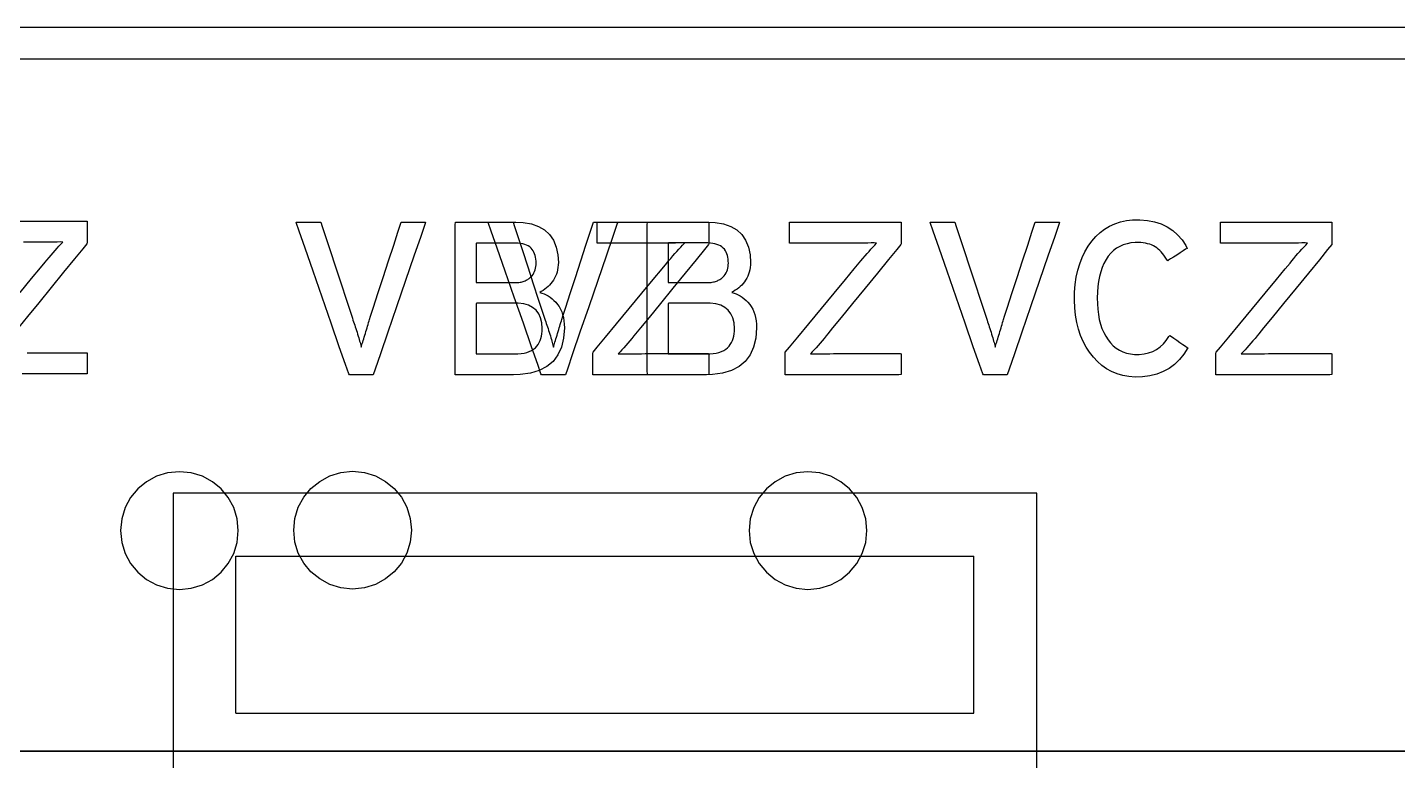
# Model space of a CAD drawing. Extents: x 1 to 47.7, y 0.2 to 33.4.
# Drawn here: x 36.81 to 37.682, y 11.644 to 12.112 of the extents above; entities that cross this region are included whole.
import ezdxf

# ---------------------------------------------------------------- set-up
doc = ezdxf.new("R2010")
doc.units = 0
doc.header["$MEASUREMENT"] = 0
for name, color, linetype in [('1_1__SCREW_TERMINAL_BLOCK_', 7, 'CONTINUOUS'), ('1_2__SCREW_TERMINAL_BLOCK_', 7, 'CONTINUOUS'), ('1_3__CONNECTORIZED_RELAY__', 7, 'CONTINUOUS'), ('1_4__CONNECTORIZED_RELAY__', 7, 'CONTINUOUS')]:
    doc.layers.add(name, color=color, linetype=linetype)

msp = doc.modelspace()

# ---------------------------------------------------------------- linework, layer by layer
at = {"layer": '1_1__SCREW_TERMINAL_BLOCK_'}
for points in [[(37.7326, 12.11152), (37.68074, 12.11152), (37.62799, 12.11152), (37.57437, 12.11152), (37.51988, 12.11152), (37.46453, 12.11152), (37.40835, 12.11152), (37.35134, 12.11152), (37.29351, 12.11152), (37.23488, 12.11152), (37.17547, 12.11152), (37.11528, 12.11152), (37.05433, 12.11152), (36.99262, 12.11152), (36.86702, 12.11152), (36.73857, 12.11152), (36.60738, 12.11152), (36.47355, 12.11152), (36.33718, 12.11151), (36.19838, 12.11151), (36.05725, 12.11151), (35.91389, 12.11151), (35.7684, 12.11151), (35.6209, 12.11151)], [(36.29569, 12.09152), (36.41995, 12.09152), (36.5417, 12.09152), (36.66083, 12.09153), (36.77726, 12.09153), (36.89089, 12.09153), (36.94662, 12.09153), (37.00161, 12.09153), (37.05585, 12.09153), (37.10934, 12.09153), (37.16205, 12.09153), (37.21397, 12.09153), (37.2651, 12.09153), (37.31542, 12.09153), (37.36491, 12.09153), (37.41358, 12.09153), (37.46139, 12.09153), (37.50835, 12.09153), (37.55445, 12.09153), (37.59965, 12.09153), (37.64397, 12.09153), (37.68738, 12.09153)]]:
    msp.add_lwpolyline(points, dxfattribs=at)
for points in [[(37.15234, 11.8903), (37.15177, 11.8903), (37.15025, 11.8903), (37.14806, 11.8903), (37.1455, 11.8903), (37.14284, 11.8903), (37.14038, 11.8903), (37.1384, 11.8903), (37.13719, 11.8903), (37.13677, 11.8908), (37.13469, 11.8968), (37.13074, 11.90815), (37.12557, 11.92304), (37.1198, 11.93966), (37.11405, 11.95619), (37.10896, 11.97083), (37.10516, 11.98177), (37.10328, 11.9872), (37.1035, 11.98748), (37.10483, 11.98748), (37.10692, 11.98748), (37.10949, 11.98748), (37.11224, 11.98748), (37.11486, 11.98748), (37.11706, 11.98748), (37.11856, 11.98748), (37.11905, 11.98746), (37.11993, 11.98476), (37.12204, 11.97834), (37.12498, 11.96935), (37.12838, 11.95894), (37.13188, 11.94827), (37.13508, 11.93849), (37.13761, 11.93076), (37.13909, 11.92623), (37.13948, 11.92505), (37.13983, 11.92401), (37.14019, 11.92295), (37.14055, 11.92187), (37.14092, 11.92077), (37.14129, 11.91965), (37.14167, 11.91851), (37.14205, 11.91735), (37.14244, 11.91616), (37.14279, 11.91497), (37.1431, 11.91382), (37.1434, 11.91274), (37.14368, 11.91173), (37.14394, 11.91078), (37.14418, 11.90989), (37.1444, 11.90907), (37.1446, 11.90831), (37.14478, 11.90786), (37.14495, 11.90858), (37.14516, 11.90936), (37.14539, 11.91021), (37.14566, 11.91112), (37.14595, 11.91209), (37.14627, 11.91313), (37.14662, 11.91423), (37.14701, 11.9154), (37.14739, 11.91661), (37.14774, 11.91781), (37.14809, 11.91899), (37.14844, 11.92014), (37.14878, 11.92127), (37.14911, 11.92238), (37.14944, 11.92346), (37.14976, 11.92452), (37.15008, 11.92556), (37.15072, 11.92756), (37.15261, 11.93338), (37.15539, 11.94197), (37.15869, 11.95219), (37.16215, 11.96287), (37.16539, 11.97288), (37.16803, 11.98105), (37.16971, 11.98624), (37.17016, 11.98748), (37.17103, 11.98748), (37.17278, 11.98748), (37.17513, 11.98748), (37.17779, 11.98748), (37.18045, 11.98748), (37.18284, 11.98748), (37.18467, 11.98748), (37.18563, 11.98748), (37.18519, 11.98598), (37.18257, 11.97834), (37.17828, 11.96584), (37.17295, 11.9503), (37.16719, 11.93353), (37.16162, 11.91733), (37.15688, 11.90352), (37.15358, 11.89391)], [(37.27409, 11.9201), (37.27357, 11.91354), (37.27219, 11.9078), (37.26995, 11.90287), (37.26685, 11.89875), (37.2629, 11.89545), (37.25809, 11.89296), (37.25242, 11.89128), (37.24589, 11.89043), (37.2416, 11.8903), (37.23905, 11.8903), (37.23448, 11.8903), (37.22859, 11.8903), (37.2221, 11.8903), (37.21573, 11.8903), (37.2102, 11.8903), (37.20622, 11.8903), (37.20451, 11.8903), (37.20449, 11.89323), (37.20449, 11.90242), (37.20449, 11.91606), (37.20449, 11.93228), (37.20449, 11.94923), (37.20449, 11.96504), (37.20449, 11.97785), (37.20449, 11.9858), (37.20467, 11.98748), (37.20702, 11.98748), (37.21156, 11.98748), (37.21754, 11.98748), (37.22422, 11.98748), (37.23086, 11.98748), (37.23672, 11.98748), (37.24105, 11.98748), (37.24311, 11.98748), (37.24777, 11.98725), (37.25303, 11.98635), (37.25759, 11.98476), (37.26145, 11.98249), (37.26461, 11.97954), (37.26707, 11.97591), (37.26882, 11.9716), (37.26988, 11.9666), (37.27021, 11.96186), (37.27014, 11.96021), (37.26998, 11.95863), (37.26973, 11.95712), (37.26939, 11.95567), (37.26896, 11.95429), (37.26843, 11.95297), (37.26782, 11.95172), (37.26711, 11.95054), (37.26634, 11.94943), (37.2655, 11.94839), (37.26461, 11.94741), (37.26366, 11.94648), (37.26266, 11.94561), (37.2616, 11.94479), (37.26048, 11.94404), (37.2593, 11.94334), (37.25836, 11.94273), (37.25974, 11.94234), (37.26109, 11.94184), (37.26241, 11.94122), (37.2637, 11.94049), (37.26497, 11.93964), (37.2662, 11.93868), (37.26741, 11.9376), (37.26858, 11.93641), (37.26971, 11.9351), (37.27071, 11.93367), (37.27158, 11.93211), (37.27232, 11.93043), (37.27294, 11.92861), (37.27342, 11.92668), (37.27377, 11.92461), (37.27399, 11.92242)], [(37.29218, 11.8903), (37.29218, 11.89082), (37.29218, 11.8922), (37.29218, 11.89418), (37.29218, 11.89652), (37.29218, 11.89894), (37.29218, 11.9012), (37.29218, 11.90304), (37.29218, 11.9042), (37.29233, 11.90465), (37.29498, 11.90785), (37.30027, 11.91425), (37.30734, 11.92279), (37.31533, 11.93246), (37.32339, 11.9422), (37.33065, 11.95097), (37.33624, 11.95773), (37.33932, 11.96145), (37.34043, 11.96279), (37.34177, 11.96438), (37.34309, 11.96593), (37.34438, 11.96743), (37.34565, 11.96887), (37.34689, 11.97027), (37.34811, 11.97162), (37.34931, 11.97291), (37.35048, 11.97416), (37.34895, 11.97428), (37.34691, 11.97423), (37.3448, 11.97418), (37.34262, 11.97414), (37.34037, 11.97411), (37.33805, 11.97409), (37.33566, 11.97407), (37.3332, 11.97406), (37.33101, 11.97406), (37.32934, 11.97406), (37.32557, 11.97406), (37.32035, 11.97406), (37.31433, 11.97406), (37.30818, 11.97406), (37.30253, 11.97406), (37.29806, 11.97406), (37.29541, 11.97406), (37.29496, 11.97415), (37.29496, 11.97502), (37.29496, 11.97661), (37.29496, 11.97866), (37.29496, 11.98094), (37.29496, 11.9832), (37.29496, 11.9852), (37.29496, 11.98669), (37.29496, 11.98744), (37.29632, 11.98748), (37.30213, 11.98748), (37.31135, 11.98748), (37.32269, 11.98748), (37.33486, 11.98748), (37.34656, 11.98748), (37.35652, 11.98748), (37.36344, 11.98748), (37.36603, 11.98748), (37.36603, 11.98697), (37.36603, 11.98559), (37.36603, 11.98361), (37.36603, 11.98129), (37.36603, 11.97887), (37.36603, 11.97662), (37.36603, 11.97479), (37.36603, 11.97363), (37.36589, 11.97318), (37.36327, 11.96998), (37.35804, 11.96358), (37.35105, 11.95503), (37.34315, 11.94536), (37.33518, 11.93561), (37.32801, 11.92683), (37.32248, 11.92006), (37.31943, 11.91634), (37.31834, 11.915), (37.31702, 11.91339), (37.31572, 11.91183), (37.31444, 11.91033), (37.31317, 11.90888), (37.31192, 11.90749), (37.31069, 11.90614), (37.30948, 11.90486), (37.30829, 11.90362), (37.30981, 11.9035), (37.31185, 11.90355), (37.31396, 11.9036), (37.31614, 11.90364), (37.31839, 11.90367), (37.32071, 11.90369), (37.3231, 11.90371), (37.32555, 11.90372), (37.32775, 11.90372), (37.32952, 11.90372), (37.33353, 11.90372), (37.33907, 11.90372), (37.34546, 11.90372), (37.352, 11.90372), (37.35799, 11.90372), (37.36275, 11.90372), (37.36556, 11.90372), (37.36603, 11.90363), (37.36603, 11.90276), (37.36603, 11.90117), (37.36603, 11.89912), (37.36603, 11.89684), (37.36603, 11.89458), (37.36603, 11.89259), (37.36603, 11.89109), (37.36603, 11.89034), (37.36463, 11.8903), (37.35858, 11.8903), (37.349, 11.8903), (37.33722, 11.8903), (37.32458, 11.8903), (37.31241, 11.8903), (37.30207, 11.8903), (37.29488, 11.8903)], [(37.2561, 11.96144), (37.25606, 11.96271), (37.25595, 11.96392), (37.25575, 11.96509), (37.25548, 11.9662), (37.25513, 11.96727), (37.2547, 11.96828), (37.25419, 11.96925), (37.25361, 11.97016), (37.25289, 11.971), (37.25203, 11.97172), (37.25106, 11.97235), (37.24999, 11.97289), (37.24882, 11.97333), (37.24753, 11.97369), (37.24615, 11.97395), (37.24465, 11.97412), (37.24306, 11.9742), (37.24209, 11.9742), (37.23952, 11.9742), (37.23583, 11.9742), (37.23153, 11.9742), (37.22711, 11.9742), (37.22306, 11.9742), (37.21987, 11.9742), (37.21804, 11.9742), (37.21779, 11.97394), (37.21779, 11.97212), (37.21779, 11.96894), (37.21779, 11.96491), (37.21779, 11.9605), (37.21779, 11.95622), (37.21779, 11.95255), (37.21779, 11.94999), (37.21779, 11.94902), (37.21875, 11.94902), (37.22133, 11.94902), (37.22501, 11.94902), (37.22931, 11.94902), (37.23373, 11.94902), (37.23778, 11.94902), (37.24097, 11.94902), (37.2428, 11.94902), (37.24348, 11.94903), (37.24429, 11.94906), (37.24507, 11.94912), (37.24582, 11.94922), (37.24654, 11.94935), (37.24723, 11.94951), (37.24788, 11.9497), (37.2485, 11.94992), (37.24909, 11.95017), (37.24965, 11.95044), (37.25019, 11.95072), (37.2507, 11.95102), (37.2512, 11.95133), (37.25167, 11.95166), (37.25212, 11.95201), (37.25255, 11.95238), (37.25296, 11.95276), (37.2535, 11.95337), (37.25411, 11.95423), (37.25464, 11.95513), (37.25509, 11.95607), (37.25545, 11.95706), (37.25574, 11.95809), (37.25594, 11.95916), (37.25606, 11.96028)], [(37.25998, 11.9197), (37.25969, 11.92329), (37.25893, 11.92643), (37.2577, 11.92913), (37.25601, 11.93137), (37.25385, 11.93316), (37.25123, 11.9345), (37.24815, 11.93539), (37.2446, 11.93583), (37.24285, 11.93588), (37.24066, 11.93588), (37.23714, 11.93588), (37.23284, 11.93588), (37.22826, 11.93588), (37.22396, 11.93588), (37.22044, 11.93588), (37.21825, 11.93588), (37.21779, 11.93573), (37.21779, 11.93366), (37.21779, 11.9297), (37.21779, 11.92451), (37.21779, 11.91876), (37.21779, 11.91313), (37.21779, 11.90827), (37.21779, 11.90487), (37.21779, 11.90358), (37.21879, 11.90358), (37.22144, 11.90358), (37.22521, 11.90358), (37.2296, 11.90358), (37.23407, 11.90358), (37.23811, 11.90358), (37.2412, 11.90358), (37.2428, 11.90358), (37.24439, 11.90361), (37.24645, 11.90377), (37.24836, 11.90405), (37.25012, 11.90447), (37.25172, 11.90501), (37.25316, 11.90569), (37.25444, 11.9065), (37.25557, 11.90744), (37.25653, 11.90849), (37.25734, 11.90961), (37.25804, 11.9108), (37.25863, 11.91208), (37.25912, 11.91344), (37.2595, 11.91488), (37.25977, 11.9164), (37.25993, 11.91801)], [(37.05438, 11.79126), (37.05361, 11.78371), (37.05143, 11.77667), (37.04797, 11.7703), (37.04339, 11.76475), (37.03784, 11.76017), (37.03148, 11.75672), (37.02444, 11.75453), (37.01689, 11.75377), (37.00932, 11.75453), (37.00228, 11.75672), (36.99591, 11.76017), (36.99036, 11.76475), (36.98578, 11.7703), (36.98232, 11.77667), (36.98013, 11.78371), (36.97937, 11.79126), (36.98013, 11.79881), (36.98232, 11.80585), (36.98578, 11.81222), (36.99036, 11.81777), (36.99591, 11.82234), (37.00228, 11.8258), (37.00932, 11.82799), (37.01689, 11.82875), (37.02444, 11.82799), (37.03148, 11.8258), (37.03784, 11.82234), (37.04339, 11.81777), (37.04797, 11.81222), (37.05143, 11.80585), (37.05361, 11.79881)]]:
    msp.add_lwpolyline(points, close=True, dxfattribs=at)
at = {"layer": '1_2__SCREW_TERMINAL_BLOCK_'}
for points in [[(37.7326, 12.11152), (37.68074, 12.11152), (37.62799, 12.11152), (37.57437, 12.11152), (37.51988, 12.11152), (37.46453, 12.11152), (37.40835, 12.11152), (37.35134, 12.11152), (37.29351, 12.11152), (37.23488, 12.11152), (37.17547, 12.11152), (37.11528, 12.11152), (37.05433, 12.11152), (36.99262, 12.11152), (36.86702, 12.11152), (36.73857, 12.11152), (36.60738, 12.11152), (36.47355, 12.11152), (36.33718, 12.11151), (36.19838, 12.11151), (36.05725, 12.11151), (35.91389, 12.11151), (35.7684, 12.11151), (35.6209, 12.11151)], [(36.29569, 12.09152), (36.41995, 12.09152), (36.5417, 12.09152), (36.66083, 12.09153), (36.77726, 12.09153), (36.89089, 12.09153), (36.94662, 12.09153), (37.00161, 12.09153), (37.05585, 12.09153), (37.10934, 12.09153), (37.16205, 12.09153), (37.21397, 12.09153), (37.2651, 12.09153), (37.31542, 12.09153), (37.36491, 12.09153), (37.41358, 12.09153), (37.46139, 12.09153), (37.50835, 12.09153), (37.55445, 12.09153), (37.59965, 12.09153), (37.64397, 12.09153), (37.68738, 12.09153)], [(36.80453, 11.98804), (36.8167, 11.98804), (36.8284, 11.98804), (36.83836, 11.98804), (36.84528, 11.98804), (36.84787, 11.98804), (36.84787, 11.98752), (36.84787, 11.98615), (36.84787, 11.98417), (36.84787, 11.98184), (36.84787, 11.97943), (36.84787, 11.97717), (36.84787, 11.97534), (36.84787, 11.97419), (36.84773, 11.97374), (36.84511, 11.97054), (36.83988, 11.96414), (36.83289, 11.95558), (36.82499, 11.94591), (36.81702, 11.93617), (36.80985, 11.92739), (36.80431, 11.92062)], [(36.80523, 11.94275), (36.81249, 11.95152), (36.81808, 11.95829), (36.82116, 11.96201), (36.82227, 11.96334), (36.82361, 11.96494), (36.82493, 11.96649), (36.82622, 11.96798), (36.82749, 11.96943), (36.82873, 11.97083), (36.82995, 11.97217), (36.83114, 11.97347), (36.83231, 11.97471), (36.83078, 11.97484), (36.82874, 11.97478), (36.82663, 11.97474), (36.82446, 11.9747), (36.82221, 11.97467), (36.81989, 11.97464), (36.8175, 11.97463), (36.81504, 11.97462), (36.81285, 11.97462), (36.81118, 11.97462), (36.80741, 11.97462)], [(36.80959, 11.90428), (36.81136, 11.90428), (36.81537, 11.90428), (36.82091, 11.90428), (36.8273, 11.90428), (36.83384, 11.90428), (36.83983, 11.90428), (36.84458, 11.90428), (36.8474, 11.90428), (36.84787, 11.90418), (36.84787, 11.90331), (36.84787, 11.90173), (36.84787, 11.89968), (36.84787, 11.8974), (36.84787, 11.89514), (36.84787, 11.89314), (36.84787, 11.89165), (36.84787, 11.8909), (36.84647, 11.89086), (36.84042, 11.89086), (36.83084, 11.89086), (36.81906, 11.89086), (36.80642, 11.89086)], [(38.49931, 11.6504), (35.86571, 11.6504)]]:
    msp.add_lwpolyline(points, dxfattribs=at)
for points in [[(37.02999, 11.89029), (37.02942, 11.89029), (37.02789, 11.89029), (37.02571, 11.89029), (37.02314, 11.89029), (37.02048, 11.89029), (37.01802, 11.89029), (37.01604, 11.89029), (37.01483, 11.89029), (37.01442, 11.89079), (37.01233, 11.89679), (37.00839, 11.90814), (37.00322, 11.92303), (36.99744, 11.93964), (36.9917, 11.95618), (36.98661, 11.97082), (36.98281, 11.98176), (36.98092, 11.98718), (36.98114, 11.98747), (36.98247, 11.98747), (36.98457, 11.98747), (36.98714, 11.98747), (36.98988, 11.98747), (36.9925, 11.98747), (36.99471, 11.98747), (36.9962, 11.98747), (36.9967, 11.98745), (36.99758, 11.98475), (36.99968, 11.97833), (37.00262, 11.96934), (37.00603, 11.95893), (37.00952, 11.94826), (37.01272, 11.93848), (37.01525, 11.93075), (37.01674, 11.92621), (37.01712, 11.92504), (37.01747, 11.924), (37.01783, 11.92293), (37.01819, 11.92185), (37.01856, 11.92075), (37.01893, 11.91963), (37.01931, 11.91849), (37.0197, 11.91733), (37.02008, 11.91615), (37.02043, 11.91495), (37.02075, 11.91381), (37.02105, 11.91273), (37.02133, 11.91172), (37.02158, 11.91077), (37.02182, 11.90988), (37.02204, 11.90906), (37.02224, 11.9083), (37.02242, 11.90785), (37.0226, 11.90856), (37.0228, 11.90935), (37.02304, 11.91019), (37.0233, 11.9111), (37.02359, 11.91208), (37.02392, 11.91312), (37.02427, 11.91422), (37.02465, 11.91538), (37.02503, 11.9166), (37.02539, 11.9178), (37.02574, 11.91898), (37.02608, 11.92013), (37.02642, 11.92126), (37.02675, 11.92237), (37.02708, 11.92345), (37.0274, 11.92451), (37.02772, 11.92555), (37.02837, 11.92755), (37.03025, 11.93337), (37.03303, 11.94196), (37.03634, 11.95217), (37.03979, 11.96286), (37.04303, 11.97286), (37.04568, 11.98104), (37.04735, 11.98623), (37.0478, 11.98747), (37.04867, 11.98747), (37.05043, 11.98747), (37.05278, 11.98747), (37.05543, 11.98747), (37.0581, 11.98747), (37.06049, 11.98747), (37.06231, 11.98747), (37.06327, 11.98747), (37.06284, 11.98596), (37.06021, 11.97832), (37.05593, 11.96583), (37.05059, 11.95029), (37.04483, 11.93352), (37.03927, 11.91732), (37.03453, 11.90351), (37.03123, 11.89389)], [(37.15173, 11.92009), (37.15121, 11.91353), (37.14983, 11.90779), (37.1476, 11.90285), (37.1445, 11.89874), (37.14054, 11.89543), (37.13573, 11.89295), (37.13006, 11.89127), (37.12353, 11.89041), (37.11924, 11.89029), (37.1167, 11.89029), (37.11212, 11.89029), (37.10623, 11.89029), (37.09974, 11.89029), (37.09338, 11.89029), (37.08785, 11.89029), (37.08387, 11.89029), (37.08216, 11.89029), (37.08214, 11.89321), (37.08214, 11.90241), (37.08214, 11.91604), (37.08214, 11.93227), (37.08214, 11.94922), (37.08214, 11.96503), (37.08214, 11.97784), (37.08214, 11.98579), (37.08231, 11.98747), (37.08467, 11.98747), (37.0892, 11.98747), (37.09518, 11.98747), (37.10186, 11.98747), (37.1085, 11.98747), (37.11436, 11.98747), (37.11869, 11.98747), (37.12076, 11.98747), (37.12541, 11.98724), (37.13068, 11.98633), (37.13524, 11.98475), (37.1391, 11.98248), (37.14226, 11.97953), (37.14471, 11.9759), (37.14647, 11.97158), (37.14752, 11.96658), (37.14785, 11.96185), (37.14779, 11.9602), (37.14763, 11.95862), (37.14738, 11.9571), (37.14704, 11.95566), (37.1466, 11.95427), (37.14608, 11.95296), (37.14546, 11.95171), (37.14476, 11.95053), (37.14398, 11.94942), (37.14315, 11.94838), (37.14226, 11.94739), (37.14131, 11.94646), (37.1403, 11.94559), (37.13924, 11.94478), (37.13812, 11.94403), (37.13694, 11.94333), (37.13601, 11.94272), (37.13739, 11.94233), (37.13874, 11.94183), (37.14006, 11.94121), (37.14135, 11.94048), (37.14261, 11.93963), (37.14384, 11.93867), (37.14505, 11.93759), (37.14623, 11.9364), (37.14735, 11.93509), (37.14835, 11.93366), (37.14923, 11.9321), (37.14997, 11.93041), (37.15058, 11.9286), (37.15106, 11.92666), (37.15142, 11.9246), (37.15164, 11.92241)], [(37.16983, 11.89029), (37.16983, 11.8908), (37.16983, 11.89218), (37.16983, 11.89417), (37.16983, 11.8965), (37.16983, 11.89893), (37.16983, 11.90119), (37.16983, 11.90303), (37.16983, 11.90419), (37.16998, 11.90464), (37.17262, 11.90784), (37.17791, 11.91423), (37.18498, 11.92278), (37.19298, 11.93244), (37.20104, 11.94218), (37.20829, 11.95095), (37.21389, 11.95772), (37.21697, 11.96144), (37.21808, 11.96277), (37.21942, 11.96437), (37.22074, 11.96592), (37.22203, 11.96741), (37.2233, 11.96886), (37.22454, 11.97026), (37.22576, 11.9716), (37.22695, 11.9729), (37.22812, 11.97414), (37.22659, 11.97427), (37.22455, 11.97421), (37.22244, 11.97417), (37.22026, 11.97413), (37.21801, 11.9741), (37.2157, 11.97408), (37.21331, 11.97406), (37.21085, 11.97405), (37.20866, 11.97405), (37.20699, 11.97405), (37.20321, 11.97405), (37.19799, 11.97405), (37.19198, 11.97405), (37.18582, 11.97405), (37.18018, 11.97405), (37.1757, 11.97405), (37.17305, 11.97405), (37.17261, 11.97414), (37.17261, 11.97501), (37.17261, 11.97659), (37.17261, 11.97864), (37.17261, 11.98092), (37.17261, 11.98318), (37.17261, 11.98518), (37.17261, 11.98668), (37.17261, 11.98743), (37.17396, 11.98747), (37.17978, 11.98747), (37.189, 11.98747), (37.20034, 11.98747), (37.2125, 11.98747), (37.22421, 11.98747), (37.23417, 11.98747), (37.24109, 11.98747), (37.24368, 11.98747), (37.24368, 11.98695), (37.24368, 11.98558), (37.24368, 11.9836), (37.24368, 11.98127), (37.24368, 11.97886), (37.24368, 11.9766), (37.24368, 11.97477), (37.24368, 11.97362), (37.24353, 11.97317), (37.24092, 11.96997), (37.23569, 11.96357), (37.2287, 11.95501), (37.22079, 11.94534), (37.21283, 11.9356), (37.20565, 11.92682), (37.20012, 11.92005), (37.19708, 11.91633), (37.19599, 11.91498), (37.19467, 11.91337), (37.19336, 11.91182), (37.19208, 11.91032), (37.19081, 11.90887), (37.18957, 11.90747), (37.18834, 11.90613), (37.18713, 11.90484), (37.18593, 11.90361), (37.18746, 11.90349), (37.1895, 11.90354), (37.19161, 11.90359), (37.19379, 11.90362), (37.19604, 11.90365), (37.19835, 11.90368), (37.20074, 11.90369), (37.2032, 11.9037), (37.20539, 11.90371), (37.20717, 11.90371), (37.21117, 11.90371), (37.21672, 11.90371), (37.22311, 11.90371), (37.22965, 11.90371), (37.23564, 11.90371), (37.24039, 11.90371), (37.24321, 11.90371), (37.24368, 11.90361), (37.24368, 11.90274), (37.24368, 11.90116), (37.24368, 11.89911), (37.24368, 11.89683), (37.24368, 11.89457), (37.24368, 11.89257), (37.24368, 11.89108), (37.24368, 11.89033), (37.24227, 11.89029), (37.23623, 11.89029), (37.22665, 11.89029), (37.21487, 11.89029), (37.20222, 11.89029), (37.19006, 11.89029), (37.17971, 11.89029), (37.17252, 11.89029)], [(37.43362, 11.89029), (37.43305, 11.89029), (37.43153, 11.89029), (37.42934, 11.89029), (37.42677, 11.89029), (37.42412, 11.89029), (37.42165, 11.89029), (37.41968, 11.89029), (37.41846, 11.89029), (37.41805, 11.89079), (37.41597, 11.89679), (37.41202, 11.90814), (37.40685, 11.92303), (37.40107, 11.93964), (37.39533, 11.95618), (37.39024, 11.97082), (37.38644, 11.98176), (37.38455, 11.98718), (37.38477, 11.98747), (37.3861, 11.98747), (37.3882, 11.98747), (37.39077, 11.98747), (37.39351, 11.98747), (37.39613, 11.98747), (37.39834, 11.98747), (37.39983, 11.98747), (37.40033, 11.98745), (37.40121, 11.98475), (37.40331, 11.97833), (37.40626, 11.96934), (37.40966, 11.95893), (37.41315, 11.94826), (37.41635, 11.93848), (37.41888, 11.93075), (37.42037, 11.92621), (37.42076, 11.92504), (37.42111, 11.924), (37.42146, 11.92293), (37.42183, 11.92185), (37.42219, 11.92075), (37.42257, 11.91963), (37.42295, 11.91849), (37.42333, 11.91733), (37.42372, 11.91615), (37.42406, 11.91495), (37.42438, 11.91381), (37.42468, 11.91273), (37.42496, 11.91172), (37.42522, 11.91077), (37.42546, 11.90988), (37.42568, 11.90906), (37.42588, 11.9083), (37.42605, 11.90785), (37.42623, 11.90856), (37.42643, 11.90935), (37.42667, 11.91019), (37.42693, 11.9111), (37.42723, 11.91208), (37.42755, 11.91312), (37.4279, 11.91422), (37.42828, 11.91538), (37.42866, 11.9166), (37.42902, 11.9178), (37.42937, 11.91898), (37.42971, 11.92013), (37.43005, 11.92126), (37.43039, 11.92237), (37.43071, 11.92345), (37.43104, 11.92451), (37.43135, 11.92555), (37.432, 11.92755), (37.43388, 11.93337), (37.43666, 11.94196), (37.43997, 11.95217), (37.44343, 11.96286), (37.44666, 11.97286), (37.44931, 11.98104), (37.45099, 11.98623), (37.45143, 11.98747), (37.45231, 11.98747), (37.45406, 11.98747), (37.45641, 11.98747), (37.45906, 11.98747), (37.46173, 11.98747), (37.46412, 11.98747), (37.46594, 11.98747), (37.46691, 11.98747), (37.46647, 11.98596), (37.46385, 11.97832), (37.45956, 11.96583), (37.45422, 11.95029), (37.44846, 11.93352), (37.4429, 11.91732), (37.43816, 11.90351), (37.43486, 11.89389)], [(37.54865, 11.90731), (37.54611, 11.90337), (37.54326, 11.89989), (37.54011, 11.89689), (37.53666, 11.89435), (37.53291, 11.89229), (37.52886, 11.89069), (37.52451, 11.88957), (37.51985, 11.88891), (37.51513, 11.88876), (37.51106, 11.88911), (37.5072, 11.88981), (37.50355, 11.89087), (37.50012, 11.89228), (37.49689, 11.89404), (37.49388, 11.89616), (37.49107, 11.89863), (37.48847, 11.90146), (37.48605, 11.90458), (37.48387, 11.90792), (37.48197, 11.91149), (37.48035, 11.9153), (37.47901, 11.91934), (37.47794, 11.92362), (37.47716, 11.92814), (37.47665, 11.93289), (37.47643, 11.93788), (37.47653, 11.94296), (37.47692, 11.94782), (37.4776, 11.95244), (37.47855, 11.95683), (37.47978, 11.961), (37.48129, 11.96493), (37.48308, 11.96863), (37.48515, 11.9721), (37.48749, 11.97533), (37.49, 11.97826), (37.49272, 11.98083), (37.49565, 11.98305), (37.4988, 11.98492), (37.50215, 11.98644), (37.50572, 11.98761), (37.50949, 11.98844), (37.51348, 11.98891), (37.51797, 11.98899), (37.52288, 11.98857), (37.52744, 11.98768), (37.53165, 11.98632), (37.5355, 11.98449), (37.539, 11.9822), (37.54214, 11.97943), (37.54494, 11.9762), (37.54738, 11.9725), (37.54809, 11.97078), (37.54715, 11.97017), (37.5456, 11.96917), (37.54364, 11.96791), (37.54151, 11.96654), (37.53944, 11.9652), (37.53764, 11.96404), (37.53634, 11.9632), (37.53578, 11.96284), (37.53506, 11.96399), (37.53423, 11.96525), (37.53338, 11.96643), (37.53251, 11.96753), (37.53161, 11.96855), (37.53069, 11.96949), (37.52975, 11.97035), (37.52879, 11.97112), (37.5278, 11.97182), (37.5267, 11.97241), (37.52554, 11.97293), (37.52432, 11.97338), (37.52302, 11.97375), (37.52167, 11.97405), (37.52024, 11.97427), (37.51875, 11.97443), (37.5172, 11.97451), (37.51511, 11.97449), (37.51242, 11.97424), (37.50989, 11.97375), (37.50752, 11.97303), (37.5053, 11.97206), (37.50323, 11.97085), (37.50133, 11.96939), (37.49958, 11.9677), (37.49799, 11.96577), (37.49653, 11.96358), (37.49522, 11.96118), (37.49409, 11.9586), (37.49313, 11.95583), (37.49235, 11.95287), (37.49173, 11.94972), (37.49129, 11.94639), (37.49102, 11.94287), (37.49093, 11.93916), (37.491, 11.93547), (37.49125, 11.93197), (37.49167, 11.92865), (37.49226, 11.92552), (37.49302, 11.92256), (37.49395, 11.9198), (37.49506, 11.91721), (37.49634, 11.91481), (37.49779, 11.91258), (37.49936, 11.91051), (37.50109, 11.90871), (37.50297, 11.90716), (37.50501, 11.90587), (37.50721, 11.90483), (37.50957, 11.90406), (37.51208, 11.90353), (37.51475, 11.90327), (37.51772, 11.90327), (37.52077, 11.90358), (37.52362, 11.9042), (37.52627, 11.90515), (37.52872, 11.90641), (37.53097, 11.908), (37.53303, 11.9099), (37.53488, 11.91213), (37.53654, 11.91467), (37.53718, 11.91524), (37.53815, 11.91457), (37.53967, 11.91352), (37.54153, 11.91223), (37.54353, 11.91084), (37.54546, 11.90952), (37.54709, 11.90839), (37.54823, 11.9076)], [(37.56654, 11.89029), (37.56654, 11.8908), (37.56654, 11.89218), (37.56654, 11.89417), (37.56654, 11.8965), (37.56654, 11.89893), (37.56654, 11.90119), (37.56654, 11.90303), (37.56654, 11.90419), (37.56669, 11.90464), (37.56934, 11.90784), (37.57463, 11.91423), (37.5817, 11.92278), (37.58969, 11.93244), (37.59775, 11.94218), (37.60501, 11.95095), (37.6106, 11.95772), (37.61368, 11.96144), (37.61479, 11.96277), (37.61613, 11.96437), (37.61745, 11.96592), (37.61874, 11.96741), (37.62001, 11.96886), (37.62125, 11.97026), (37.62247, 11.9716), (37.62367, 11.9729), (37.62483, 11.97414), (37.62331, 11.97427), (37.62127, 11.97421), (37.61916, 11.97417), (37.61698, 11.97413), (37.61473, 11.9741), (37.61241, 11.97408), (37.61002, 11.97406), (37.60756, 11.97405), (37.60537, 11.97405), (37.6037, 11.97405), (37.59993, 11.97405), (37.59471, 11.97405), (37.58869, 11.97405), (37.58254, 11.97405), (37.57689, 11.97405), (37.57242, 11.97405), (37.56977, 11.97405), (37.56932, 11.97414), (37.56932, 11.97501), (37.56932, 11.97659), (37.56932, 11.97864), (37.56932, 11.98092), (37.56932, 11.98318), (37.56932, 11.98518), (37.56932, 11.98668), (37.56932, 11.98743), (37.57068, 11.98747), (37.57649, 11.98747), (37.58571, 11.98747), (37.59705, 11.98747), (37.60922, 11.98747), (37.62092, 11.98747), (37.63088, 11.98747), (37.6378, 11.98747), (37.64039, 11.98747), (37.64039, 11.98695), (37.64039, 11.98558), (37.64039, 11.9836), (37.64039, 11.98127), (37.64039, 11.97886), (37.64039, 11.9766), (37.64039, 11.97477), (37.64039, 11.97362), (37.64025, 11.97317), (37.63763, 11.96997), (37.6324, 11.96357), (37.62541, 11.95501), (37.61751, 11.94534), (37.60954, 11.9356), (37.60237, 11.92682), (37.59684, 11.92005), (37.59379, 11.91633), (37.5927, 11.91498), (37.59138, 11.91337), (37.59008, 11.91182), (37.5888, 11.91032), (37.58753, 11.90887), (37.58628, 11.90747), (37.58505, 11.90613), (37.58384, 11.90484), (37.58265, 11.90361), (37.58417, 11.90349), (37.58621, 11.90354), (37.58832, 11.90359), (37.5905, 11.90362), (37.59275, 11.90365), (37.59507, 11.90368), (37.59746, 11.90369), (37.59991, 11.9037), (37.60211, 11.90371), (37.60388, 11.90371), (37.60789, 11.90371), (37.61343, 11.90371), (37.61982, 11.90371), (37.62636, 11.90371), (37.63235, 11.90371), (37.63711, 11.90371), (37.63992, 11.90371), (37.64039, 11.90361), (37.64039, 11.90274), (37.64039, 11.90116), (37.64039, 11.89911), (37.64039, 11.89683), (37.64039, 11.89457), (37.64039, 11.89257), (37.64039, 11.89108), (37.64039, 11.89033), (37.63899, 11.89029), (37.63294, 11.89029), (37.62336, 11.89029), (37.61158, 11.89029), (37.59894, 11.89029), (37.58677, 11.89029), (37.57643, 11.89029), (37.56924, 11.89029)], [(37.13375, 11.96143), (37.13371, 11.96269), (37.13359, 11.96391), (37.1334, 11.96508), (37.13313, 11.96619), (37.13277, 11.96726), (37.13234, 11.96827), (37.13184, 11.96924), (37.13125, 11.97015), (37.13054, 11.97098), (37.12967, 11.97171), (37.12871, 11.97234), (37.12764, 11.97287), (37.12646, 11.97332), (37.12518, 11.97367), (37.12379, 11.97394), (37.12229, 11.9741), (37.12069, 11.97418), (37.11972, 11.97418), (37.11715, 11.97418), (37.11347, 11.97418), (37.10917, 11.97418), (37.10475, 11.97418), (37.1007, 11.97418), (37.09751, 11.97418), (37.09568, 11.97418), (37.09543, 11.97393), (37.09543, 11.97211), (37.09543, 11.96893), (37.09543, 11.96489), (37.09543, 11.96049), (37.09543, 11.9562), (37.09543, 11.95253), (37.09543, 11.94997), (37.09543, 11.94901), (37.0964, 11.94901), (37.09897, 11.94901), (37.10265, 11.94901), (37.10695, 11.94901), (37.11137, 11.94901), (37.11542, 11.94901), (37.1186, 11.94901), (37.12043, 11.94901), (37.12111, 11.94901), (37.12193, 11.94904), (37.12271, 11.94911), (37.12346, 11.9492), (37.12418, 11.94933), (37.12487, 11.94949), (37.12552, 11.94968), (37.12615, 11.94991), (37.12674, 11.95016), (37.1273, 11.95043), (37.12783, 11.95071), (37.12835, 11.951), (37.12884, 11.95132), (37.12932, 11.95165), (37.12977, 11.952), (37.1302, 11.95236), (37.13061, 11.95274), (37.13114, 11.95336), (37.13175, 11.95421), (37.13228, 11.95511), (37.13273, 11.95606), (37.1331, 11.95705), (37.13338, 11.95808), (37.13359, 11.95915), (37.13371, 11.96027)], [(37.13763, 11.91968), (37.13733, 11.92328), (37.13657, 11.92642), (37.13534, 11.92911), (37.13365, 11.93135), (37.1315, 11.93315), (37.12888, 11.93449), (37.12579, 11.93538), (37.12224, 11.93582), (37.12049, 11.93587), (37.1183, 11.93587), (37.11479, 11.93587), (37.11048, 11.93587), (37.10591, 11.93587), (37.1016, 11.93587), (37.09809, 11.93587), (37.0959, 11.93587), (37.09543, 11.93571), (37.09543, 11.93365), (37.09543, 11.92969), (37.09543, 11.9245), (37.09543, 11.91875), (37.09543, 11.91311), (37.09543, 11.90826), (37.09543, 11.90485), (37.09543, 11.90357), (37.09643, 11.90357), (37.09908, 11.90357), (37.10286, 11.90357), (37.10724, 11.90357), (37.11172, 11.90357), (37.11576, 11.90357), (37.11884, 11.90357), (37.12045, 11.90357), (37.12203, 11.9036), (37.1241, 11.90375), (37.12601, 11.90404), (37.12776, 11.90445), (37.12936, 11.905), (37.1308, 11.90568), (37.13209, 11.90649), (37.13322, 11.90743), (37.13418, 11.90848), (37.13499, 11.90959), (37.13569, 11.91079), (37.13628, 11.91206), (37.13676, 11.91342), (37.13714, 11.91487), (37.13741, 11.91639), (37.13757, 11.918)], [(36.8691, 11.79103), (36.86986, 11.78347), (36.87205, 11.77643), (36.87551, 11.77006), (36.88009, 11.76451), (36.88564, 11.75993), (36.89202, 11.75647), (36.89906, 11.75429), (36.90662, 11.75353), (36.91417, 11.75429), (36.92121, 11.75647), (36.92757, 11.75993), (36.93312, 11.76451), (36.9377, 11.77006), (36.94116, 11.77643), (36.94334, 11.78347), (36.94411, 11.79103), (36.94334, 11.79859), (36.94116, 11.80563), (36.9377, 11.812), (36.93312, 11.81755), (36.92757, 11.82213), (36.92121, 11.82558), (36.91417, 11.82777), (36.90662, 11.82853), (36.89906, 11.82777), (36.89202, 11.82558), (36.88564, 11.82213), (36.88009, 11.81755), (36.87551, 11.812), (36.87205, 11.80563), (36.86986, 11.79859)], [(37.26927, 11.79103), (37.27004, 11.78347), (37.27222, 11.77643), (37.27568, 11.77006), (37.28027, 11.76451), (37.28582, 11.75993), (37.29219, 11.75647), (37.29923, 11.75429), (37.30679, 11.75353), (37.31434, 11.75429), (37.32138, 11.75647), (37.32775, 11.75993), (37.3333, 11.76451), (37.33787, 11.77006), (37.34133, 11.77643), (37.34352, 11.78347), (37.34428, 11.79103), (37.34352, 11.79859), (37.34133, 11.80563), (37.33787, 11.812), (37.3333, 11.81755), (37.32775, 11.82213), (37.32138, 11.82558), (37.31434, 11.82777), (37.30679, 11.82853), (37.29923, 11.82777), (37.29219, 11.82558), (37.28582, 11.82213), (37.28027, 11.81755), (37.27568, 11.812), (37.27222, 11.80563), (37.27004, 11.79859)]]:
    msp.add_lwpolyline(points, close=True, dxfattribs=at)
at = {"layer": '1_3__CONNECTORIZED_RELAY__'}
for points in [[(37.70966, 12.11152), (37.65741, 12.11152), (37.60427, 12.11152), (37.55026, 12.11152), (37.49538, 12.11152), (37.43966, 12.11152), (37.38311, 12.11152), (37.32574, 12.11152), (37.26755, 12.11152), (37.20857, 12.11152), (37.14881, 12.11152), (37.08828, 12.11152), (37.02699, 12.11152), (36.96496, 12.11152), (36.83872, 12.11152), (36.70965, 12.11152), (36.57786, 12.11152), (36.44346, 12.11152), (36.30654, 12.11151), (36.16721, 12.11151), (36.02558, 12.11151), (35.88174, 12.11151), (35.73579, 12.11151), (35.58785, 12.11151)], [(36.33314, 12.09152), (36.43003, 12.09152), (36.5254, 12.09152), (36.6192, 12.09153), (36.71139, 12.09153), (36.80193, 12.09153), (36.89077, 12.09153), (36.97786, 12.09153), (37.06316, 12.09153), (37.14663, 12.09153), (37.22821, 12.09153), (37.30787, 12.09153), (37.38555, 12.09153), (37.46122, 12.09153), (37.53482, 12.09153), (37.60631, 12.09153), (37.67565, 12.09153), (37.74278, 12.09153)], [(36.90259, 11.81481), (36.90259, 11.47477), (36.71758, 11.47477), (36.71758, 11.07481), (36.90259, 11.07481), (36.90259, 10.73479), (37.45242, 10.73479), (37.45242, 11.07481), (37.63742, 11.07481), (37.63742, 11.47477), (37.45242, 11.47477), (37.45242, 11.81481), (36.90259, 11.81481)], [(36.94255, 11.77466), (37.41246, 11.77466)], [(36.94255, 11.67475), (36.94255, 11.77466)], [(37.41246, 11.67475), (37.41246, 11.77466)], [(36.94255, 11.67475), (37.41246, 11.67475)]]:
    msp.add_lwpolyline(points, dxfattribs=at)
at = {"layer": '1_4__CONNECTORIZED_RELAY__'}
for points in [[(37.68365, 12.11152), (37.62947, 12.11152), (37.57437, 12.11152), (37.51835, 12.11152), (37.46143, 12.11152), (37.40363, 12.11152), (37.34495, 12.11152), (37.28542, 12.11152), (37.22504, 12.11152), (37.16383, 12.11152), (37.1018, 12.11152), (37.03897, 12.11152), (36.97535, 12.11152), (36.91096, 12.11152), (36.8458, 12.11152), (36.71327, 12.11152), (36.57786, 12.11152), (36.43969, 12.11152), (36.29886, 12.11151), (36.1555, 12.11151), (36.0097, 12.11151), (35.86159, 12.11151), (35.71127, 12.11151), (35.55886, 12.11151)], [(36.29818, 12.09152), (36.42659, 12.09152), (36.55236, 12.09152), (36.67537, 12.09153), (36.79552, 12.09153), (36.85449, 12.09153), (36.91271, 12.09153), (36.97016, 12.09153), (37.02683, 12.09153), (37.08271, 12.09153), (37.13778, 12.09153), (37.19203, 12.09153), (37.24545, 12.09153), (37.29802, 12.09153), (37.34973, 12.09153), (37.40058, 12.09153), (37.45053, 12.09153), (37.49959, 12.09153), (37.54774, 12.09153), (37.59496, 12.09153), (37.64125, 12.09153), (37.68659, 12.09153)], [(36.80453, 11.98804), (36.8167, 11.98804), (36.8284, 11.98804), (36.83836, 11.98804), (36.84528, 11.98804), (36.84787, 11.98804), (36.84787, 11.98752), (36.84787, 11.98615), (36.84787, 11.98417), (36.84787, 11.98184), (36.84787, 11.97943), (36.84787, 11.97717), (36.84787, 11.97534), (36.84787, 11.97419), (36.84773, 11.97374), (36.84511, 11.97054), (36.83988, 11.96414), (36.83289, 11.95558), (36.82499, 11.94591), (36.81702, 11.93617), (36.80985, 11.92739), (36.80431, 11.92062)], [(36.80523, 11.94275), (36.81249, 11.95152), (36.81808, 11.95829), (36.82116, 11.96201), (36.82227, 11.96334), (36.82361, 11.96494), (36.82493, 11.96649), (36.82622, 11.96798), (36.82749, 11.96943), (36.82873, 11.97083), (36.82995, 11.97217), (36.83114, 11.97347), (36.83231, 11.97471), (36.83078, 11.97484), (36.82874, 11.97478), (36.82663, 11.97474), (36.82446, 11.9747), (36.82221, 11.97467), (36.81989, 11.97464), (36.8175, 11.97463), (36.81504, 11.97462), (36.81285, 11.97462), (36.81118, 11.97462), (36.80741, 11.97462)], [(36.80959, 11.90428), (36.81136, 11.90428), (36.81537, 11.90428), (36.82091, 11.90428), (36.8273, 11.90428), (36.83384, 11.90428), (36.83983, 11.90428), (36.84458, 11.90428), (36.8474, 11.90428), (36.84787, 11.90418), (36.84787, 11.90331), (36.84787, 11.90173), (36.84787, 11.89968), (36.84787, 11.8974), (36.84787, 11.89514), (36.84787, 11.89314), (36.84787, 11.89165), (36.84787, 11.8909), (36.84647, 11.89086), (36.84042, 11.89086), (36.83084, 11.89086), (36.81906, 11.89086), (36.80642, 11.89086)], [(36.11981, 11.6504), (36.45002, 11.6504), (36.85848, 11.6504), (37.3001, 11.6504), (37.72978, 11.6504)]]:
    msp.add_lwpolyline(points, dxfattribs=at)
for points in [[(37.02999, 11.89029), (37.02942, 11.89029), (37.02789, 11.89029), (37.02571, 11.89029), (37.02314, 11.89029), (37.02048, 11.89029), (37.01802, 11.89029), (37.01604, 11.89029), (37.01483, 11.89029), (37.01442, 11.89079), (37.01233, 11.89679), (37.00839, 11.90814), (37.00322, 11.92303), (36.99744, 11.93964), (36.9917, 11.95618), (36.98661, 11.97082), (36.98281, 11.98176), (36.98092, 11.98718), (36.98114, 11.98747), (36.98247, 11.98747), (36.98457, 11.98747), (36.98714, 11.98747), (36.98988, 11.98747), (36.9925, 11.98747), (36.99471, 11.98747), (36.9962, 11.98747), (36.9967, 11.98745), (36.99758, 11.98475), (36.99968, 11.97833), (37.00262, 11.96934), (37.00603, 11.95893), (37.00952, 11.94826), (37.01272, 11.93848), (37.01525, 11.93075), (37.01674, 11.92621), (37.01712, 11.92504), (37.01747, 11.924), (37.01783, 11.92293), (37.01819, 11.92185), (37.01856, 11.92075), (37.01893, 11.91963), (37.01931, 11.91849), (37.0197, 11.91733), (37.02008, 11.91615), (37.02043, 11.91495), (37.02075, 11.91381), (37.02105, 11.91273), (37.02133, 11.91172), (37.02158, 11.91077), (37.02182, 11.90988), (37.02204, 11.90906), (37.02224, 11.9083), (37.02242, 11.90785), (37.0226, 11.90856), (37.0228, 11.90935), (37.02304, 11.91019), (37.0233, 11.9111), (37.02359, 11.91208), (37.02392, 11.91312), (37.02427, 11.91422), (37.02465, 11.91538), (37.02503, 11.9166), (37.02539, 11.9178), (37.02574, 11.91898), (37.02608, 11.92013), (37.02642, 11.92126), (37.02675, 11.92237), (37.02708, 11.92345), (37.0274, 11.92451), (37.02772, 11.92555), (37.02837, 11.92755), (37.03025, 11.93337), (37.03303, 11.94196), (37.03634, 11.95217), (37.03979, 11.96286), (37.04303, 11.97286), (37.04568, 11.98104), (37.04735, 11.98623), (37.0478, 11.98747), (37.04867, 11.98747), (37.05043, 11.98747), (37.05278, 11.98747), (37.05543, 11.98747), (37.0581, 11.98747), (37.06049, 11.98747), (37.06231, 11.98747), (37.06327, 11.98747), (37.06284, 11.98596), (37.06021, 11.97832), (37.05593, 11.96583), (37.05059, 11.95029), (37.04483, 11.93352), (37.03927, 11.91732), (37.03453, 11.90351), (37.03123, 11.89389)], [(37.15173, 11.92009), (37.15121, 11.91353), (37.14983, 11.90779), (37.1476, 11.90285), (37.1445, 11.89874), (37.14054, 11.89543), (37.13573, 11.89295), (37.13006, 11.89127), (37.12353, 11.89041), (37.11924, 11.89029), (37.1167, 11.89029), (37.11212, 11.89029), (37.10623, 11.89029), (37.09974, 11.89029), (37.09338, 11.89029), (37.08785, 11.89029), (37.08387, 11.89029), (37.08216, 11.89029), (37.08214, 11.89321), (37.08214, 11.90241), (37.08214, 11.91604), (37.08214, 11.93227), (37.08214, 11.94922), (37.08214, 11.96503), (37.08214, 11.97784), (37.08214, 11.98579), (37.08231, 11.98747), (37.08467, 11.98747), (37.0892, 11.98747), (37.09518, 11.98747), (37.10186, 11.98747), (37.1085, 11.98747), (37.11436, 11.98747), (37.11869, 11.98747), (37.12076, 11.98747), (37.12541, 11.98724), (37.13068, 11.98633), (37.13524, 11.98475), (37.1391, 11.98248), (37.14226, 11.97953), (37.14471, 11.9759), (37.14647, 11.97158), (37.14752, 11.96658), (37.14785, 11.96185), (37.14779, 11.9602), (37.14763, 11.95862), (37.14738, 11.9571), (37.14704, 11.95566), (37.1466, 11.95427), (37.14608, 11.95296), (37.14546, 11.95171), (37.14476, 11.95053), (37.14398, 11.94942), (37.14315, 11.94838), (37.14226, 11.94739), (37.14131, 11.94646), (37.1403, 11.94559), (37.13924, 11.94478), (37.13812, 11.94403), (37.13694, 11.94333), (37.13601, 11.94272), (37.13739, 11.94233), (37.13874, 11.94183), (37.14006, 11.94121), (37.14135, 11.94048), (37.14261, 11.93963), (37.14384, 11.93867), (37.14505, 11.93759), (37.14623, 11.9364), (37.14735, 11.93509), (37.14835, 11.93366), (37.14923, 11.9321), (37.14997, 11.93041), (37.15058, 11.9286), (37.15106, 11.92666), (37.15142, 11.9246), (37.15164, 11.92241)], [(37.16983, 11.89029), (37.16983, 11.8908), (37.16983, 11.89218), (37.16983, 11.89417), (37.16983, 11.8965), (37.16983, 11.89893), (37.16983, 11.90119), (37.16983, 11.90303), (37.16983, 11.90419), (37.16998, 11.90464), (37.17262, 11.90784), (37.17791, 11.91423), (37.18498, 11.92278), (37.19298, 11.93244), (37.20104, 11.94218), (37.20829, 11.95095), (37.21389, 11.95772), (37.21697, 11.96144), (37.21808, 11.96277), (37.21942, 11.96437), (37.22074, 11.96592), (37.22203, 11.96741), (37.2233, 11.96886), (37.22454, 11.97026), (37.22576, 11.9716), (37.22695, 11.9729), (37.22812, 11.97414), (37.22659, 11.97427), (37.22455, 11.97421), (37.22244, 11.97417), (37.22026, 11.97413), (37.21801, 11.9741), (37.2157, 11.97408), (37.21331, 11.97406), (37.21085, 11.97405), (37.20866, 11.97405), (37.20699, 11.97405), (37.20321, 11.97405), (37.19799, 11.97405), (37.19198, 11.97405), (37.18582, 11.97405), (37.18018, 11.97405), (37.1757, 11.97405), (37.17305, 11.97405), (37.17261, 11.97414), (37.17261, 11.97501), (37.17261, 11.97659), (37.17261, 11.97864), (37.17261, 11.98092), (37.17261, 11.98318), (37.17261, 11.98518), (37.17261, 11.98668), (37.17261, 11.98743), (37.17396, 11.98747), (37.17978, 11.98747), (37.189, 11.98747), (37.20034, 11.98747), (37.2125, 11.98747), (37.22421, 11.98747), (37.23417, 11.98747), (37.24109, 11.98747), (37.24368, 11.98747), (37.24368, 11.98695), (37.24368, 11.98558), (37.24368, 11.9836), (37.24368, 11.98127), (37.24368, 11.97886), (37.24368, 11.9766), (37.24368, 11.97477), (37.24368, 11.97362), (37.24353, 11.97317), (37.24092, 11.96997), (37.23569, 11.96357), (37.2287, 11.95501), (37.22079, 11.94534), (37.21283, 11.9356), (37.20565, 11.92682), (37.20012, 11.92005), (37.19708, 11.91633), (37.19599, 11.91498), (37.19467, 11.91337), (37.19336, 11.91182), (37.19208, 11.91032), (37.19081, 11.90887), (37.18957, 11.90747), (37.18834, 11.90613), (37.18713, 11.90484), (37.18593, 11.90361), (37.18746, 11.90349), (37.1895, 11.90354), (37.19161, 11.90359), (37.19379, 11.90362), (37.19604, 11.90365), (37.19835, 11.90368), (37.20074, 11.90369), (37.2032, 11.9037), (37.20539, 11.90371), (37.20717, 11.90371), (37.21117, 11.90371), (37.21672, 11.90371), (37.22311, 11.90371), (37.22965, 11.90371), (37.23564, 11.90371), (37.24039, 11.90371), (37.24321, 11.90371), (37.24368, 11.90361), (37.24368, 11.90274), (37.24368, 11.90116), (37.24368, 11.89911), (37.24368, 11.89683), (37.24368, 11.89457), (37.24368, 11.89257), (37.24368, 11.89108), (37.24368, 11.89033), (37.24227, 11.89029), (37.23623, 11.89029), (37.22665, 11.89029), (37.21487, 11.89029), (37.20222, 11.89029), (37.19006, 11.89029), (37.17971, 11.89029), (37.17252, 11.89029)], [(37.43362, 11.89029), (37.43305, 11.89029), (37.43153, 11.89029), (37.42934, 11.89029), (37.42677, 11.89029), (37.42412, 11.89029), (37.42165, 11.89029), (37.41968, 11.89029), (37.41846, 11.89029), (37.41805, 11.89079), (37.41597, 11.89679), (37.41202, 11.90814), (37.40685, 11.92303), (37.40107, 11.93964), (37.39533, 11.95618), (37.39024, 11.97082), (37.38644, 11.98176), (37.38455, 11.98718), (37.38477, 11.98747), (37.3861, 11.98747), (37.3882, 11.98747), (37.39077, 11.98747), (37.39351, 11.98747), (37.39613, 11.98747), (37.39834, 11.98747), (37.39983, 11.98747), (37.40033, 11.98745), (37.40121, 11.98475), (37.40331, 11.97833), (37.40626, 11.96934), (37.40966, 11.95893), (37.41315, 11.94826), (37.41635, 11.93848), (37.41888, 11.93075), (37.42037, 11.92621), (37.42076, 11.92504), (37.42111, 11.924), (37.42146, 11.92293), (37.42183, 11.92185), (37.42219, 11.92075), (37.42257, 11.91963), (37.42295, 11.91849), (37.42333, 11.91733), (37.42372, 11.91615), (37.42406, 11.91495), (37.42438, 11.91381), (37.42468, 11.91273), (37.42496, 11.91172), (37.42522, 11.91077), (37.42546, 11.90988), (37.42568, 11.90906), (37.42588, 11.9083), (37.42605, 11.90785), (37.42623, 11.90856), (37.42643, 11.90935), (37.42667, 11.91019), (37.42693, 11.9111), (37.42723, 11.91208), (37.42755, 11.91312), (37.4279, 11.91422), (37.42828, 11.91538), (37.42866, 11.9166), (37.42902, 11.9178), (37.42937, 11.91898), (37.42971, 11.92013), (37.43005, 11.92126), (37.43039, 11.92237), (37.43071, 11.92345), (37.43104, 11.92451), (37.43135, 11.92555), (37.432, 11.92755), (37.43388, 11.93337), (37.43666, 11.94196), (37.43997, 11.95217), (37.44343, 11.96286), (37.44666, 11.97286), (37.44931, 11.98104), (37.45099, 11.98623), (37.45143, 11.98747), (37.45231, 11.98747), (37.45406, 11.98747), (37.45641, 11.98747), (37.45906, 11.98747), (37.46173, 11.98747), (37.46412, 11.98747), (37.46594, 11.98747), (37.46691, 11.98747), (37.46647, 11.98596), (37.46385, 11.97832), (37.45956, 11.96583), (37.45422, 11.95029), (37.44846, 11.93352), (37.4429, 11.91732), (37.43816, 11.90351), (37.43486, 11.89389)], [(37.54865, 11.90731), (37.54611, 11.90337), (37.54326, 11.89989), (37.54011, 11.89689), (37.53666, 11.89435), (37.53291, 11.89229), (37.52886, 11.89069), (37.52451, 11.88957), (37.51985, 11.88891), (37.51513, 11.88876), (37.51106, 11.88911), (37.5072, 11.88981), (37.50355, 11.89087), (37.50012, 11.89228), (37.49689, 11.89404), (37.49388, 11.89616), (37.49107, 11.89863), (37.48847, 11.90146), (37.48605, 11.90458), (37.48387, 11.90792), (37.48197, 11.91149), (37.48035, 11.9153), (37.47901, 11.91934), (37.47794, 11.92362), (37.47716, 11.92814), (37.47665, 11.93289), (37.47643, 11.93788), (37.47653, 11.94296), (37.47692, 11.94782), (37.4776, 11.95244), (37.47855, 11.95683), (37.47978, 11.961), (37.48129, 11.96493), (37.48308, 11.96863), (37.48515, 11.9721), (37.48749, 11.97533), (37.49, 11.97826), (37.49272, 11.98083), (37.49565, 11.98305), (37.4988, 11.98492), (37.50215, 11.98644), (37.50572, 11.98761), (37.50949, 11.98844), (37.51348, 11.98891), (37.51797, 11.98899), (37.52288, 11.98857), (37.52744, 11.98768), (37.53165, 11.98632), (37.5355, 11.98449), (37.539, 11.9822), (37.54214, 11.97943), (37.54494, 11.9762), (37.54738, 11.9725), (37.54809, 11.97078), (37.54715, 11.97017), (37.5456, 11.96917), (37.54364, 11.96791), (37.54151, 11.96654), (37.53944, 11.9652), (37.53764, 11.96404), (37.53634, 11.9632), (37.53578, 11.96284), (37.53506, 11.96399), (37.53423, 11.96525), (37.53338, 11.96643), (37.53251, 11.96753), (37.53161, 11.96855), (37.53069, 11.96949), (37.52975, 11.97035), (37.52879, 11.97112), (37.5278, 11.97182), (37.5267, 11.97241), (37.52554, 11.97293), (37.52432, 11.97338), (37.52302, 11.97375), (37.52167, 11.97405), (37.52024, 11.97427), (37.51875, 11.97443), (37.5172, 11.97451), (37.51511, 11.97449), (37.51242, 11.97424), (37.50989, 11.97375), (37.50752, 11.97303), (37.5053, 11.97206), (37.50323, 11.97085), (37.50133, 11.96939), (37.49958, 11.9677), (37.49799, 11.96577), (37.49653, 11.96358), (37.49522, 11.96118), (37.49409, 11.9586), (37.49313, 11.95583), (37.49235, 11.95287), (37.49173, 11.94972), (37.49129, 11.94639), (37.49102, 11.94287), (37.49093, 11.93916), (37.491, 11.93547), (37.49125, 11.93197), (37.49167, 11.92865), (37.49226, 11.92552), (37.49302, 11.92256), (37.49395, 11.9198), (37.49506, 11.91721), (37.49634, 11.91481), (37.49779, 11.91258), (37.49936, 11.91051), (37.50109, 11.90871), (37.50297, 11.90716), (37.50501, 11.90587), (37.50721, 11.90483), (37.50957, 11.90406), (37.51208, 11.90353), (37.51475, 11.90327), (37.51772, 11.90327), (37.52077, 11.90358), (37.52362, 11.9042), (37.52627, 11.90515), (37.52872, 11.90641), (37.53097, 11.908), (37.53303, 11.9099), (37.53488, 11.91213), (37.53654, 11.91467), (37.53718, 11.91524), (37.53815, 11.91457), (37.53967, 11.91352), (37.54153, 11.91223), (37.54353, 11.91084), (37.54546, 11.90952), (37.54709, 11.90839), (37.54823, 11.9076)], [(37.56654, 11.89029), (37.56654, 11.8908), (37.56654, 11.89218), (37.56654, 11.89417), (37.56654, 11.8965), (37.56654, 11.89893), (37.56654, 11.90119), (37.56654, 11.90303), (37.56654, 11.90419), (37.56669, 11.90464), (37.56934, 11.90784), (37.57463, 11.91423), (37.5817, 11.92278), (37.58969, 11.93244), (37.59775, 11.94218), (37.60501, 11.95095), (37.6106, 11.95772), (37.61368, 11.96144), (37.61479, 11.96277), (37.61613, 11.96437), (37.61745, 11.96592), (37.61874, 11.96741), (37.62001, 11.96886), (37.62125, 11.97026), (37.62247, 11.9716), (37.62367, 11.9729), (37.62483, 11.97414), (37.62331, 11.97427), (37.62127, 11.97421), (37.61916, 11.97417), (37.61698, 11.97413), (37.61473, 11.9741), (37.61241, 11.97408), (37.61002, 11.97406), (37.60756, 11.97405), (37.60537, 11.97405), (37.6037, 11.97405), (37.59993, 11.97405), (37.59471, 11.97405), (37.58869, 11.97405), (37.58254, 11.97405), (37.57689, 11.97405), (37.57242, 11.97405), (37.56977, 11.97405), (37.56932, 11.97414), (37.56932, 11.97501), (37.56932, 11.97659), (37.56932, 11.97864), (37.56932, 11.98092), (37.56932, 11.98318), (37.56932, 11.98518), (37.56932, 11.98668), (37.56932, 11.98743), (37.57068, 11.98747), (37.57649, 11.98747), (37.58571, 11.98747), (37.59705, 11.98747), (37.60922, 11.98747), (37.62092, 11.98747), (37.63088, 11.98747), (37.6378, 11.98747), (37.64039, 11.98747), (37.64039, 11.98695), (37.64039, 11.98558), (37.64039, 11.9836), (37.64039, 11.98127), (37.64039, 11.97886), (37.64039, 11.9766), (37.64039, 11.97477), (37.64039, 11.97362), (37.64025, 11.97317), (37.63763, 11.96997), (37.6324, 11.96357), (37.62541, 11.95501), (37.61751, 11.94534), (37.60954, 11.9356), (37.60237, 11.92682), (37.59684, 11.92005), (37.59379, 11.91633), (37.5927, 11.91498), (37.59138, 11.91337), (37.59008, 11.91182), (37.5888, 11.91032), (37.58753, 11.90887), (37.58628, 11.90747), (37.58505, 11.90613), (37.58384, 11.90484), (37.58265, 11.90361), (37.58417, 11.90349), (37.58621, 11.90354), (37.58832, 11.90359), (37.5905, 11.90362), (37.59275, 11.90365), (37.59507, 11.90368), (37.59746, 11.90369), (37.59991, 11.9037), (37.60211, 11.90371), (37.60388, 11.90371), (37.60789, 11.90371), (37.61343, 11.90371), (37.61982, 11.90371), (37.62636, 11.90371), (37.63235, 11.90371), (37.63711, 11.90371), (37.63992, 11.90371), (37.64039, 11.90361), (37.64039, 11.90274), (37.64039, 11.90116), (37.64039, 11.89911), (37.64039, 11.89683), (37.64039, 11.89457), (37.64039, 11.89257), (37.64039, 11.89108), (37.64039, 11.89033), (37.63899, 11.89029), (37.63294, 11.89029), (37.62336, 11.89029), (37.61158, 11.89029), (37.59894, 11.89029), (37.58677, 11.89029), (37.57643, 11.89029), (37.56924, 11.89029)], [(37.13375, 11.96143), (37.13371, 11.96269), (37.13359, 11.96391), (37.1334, 11.96508), (37.13313, 11.96619), (37.13277, 11.96726), (37.13234, 11.96827), (37.13184, 11.96924), (37.13125, 11.97015), (37.13054, 11.97098), (37.12967, 11.97171), (37.12871, 11.97234), (37.12764, 11.97287), (37.12646, 11.97332), (37.12518, 11.97367), (37.12379, 11.97394), (37.12229, 11.9741), (37.12069, 11.97418), (37.11972, 11.97418), (37.11715, 11.97418), (37.11347, 11.97418), (37.10917, 11.97418), (37.10475, 11.97418), (37.1007, 11.97418), (37.09751, 11.97418), (37.09568, 11.97418), (37.09543, 11.97393), (37.09543, 11.97211), (37.09543, 11.96893), (37.09543, 11.96489), (37.09543, 11.96049), (37.09543, 11.9562), (37.09543, 11.95253), (37.09543, 11.94997), (37.09543, 11.94901), (37.0964, 11.94901), (37.09897, 11.94901), (37.10265, 11.94901), (37.10695, 11.94901), (37.11137, 11.94901), (37.11542, 11.94901), (37.1186, 11.94901), (37.12043, 11.94901), (37.12111, 11.94901), (37.12193, 11.94904), (37.12271, 11.94911), (37.12346, 11.9492), (37.12418, 11.94933), (37.12487, 11.94949), (37.12552, 11.94968), (37.12615, 11.94991), (37.12674, 11.95016), (37.1273, 11.95043), (37.12783, 11.95071), (37.12835, 11.951), (37.12884, 11.95132), (37.12932, 11.95165), (37.12977, 11.952), (37.1302, 11.95236), (37.13061, 11.95274), (37.13114, 11.95336), (37.13175, 11.95421), (37.13228, 11.95511), (37.13273, 11.95606), (37.1331, 11.95705), (37.13338, 11.95808), (37.13359, 11.95915), (37.13371, 11.96027)], [(37.13763, 11.91968), (37.13733, 11.92328), (37.13657, 11.92642), (37.13534, 11.92911), (37.13365, 11.93135), (37.1315, 11.93315), (37.12888, 11.93449), (37.12579, 11.93538), (37.12224, 11.93582), (37.12049, 11.93587), (37.1183, 11.93587), (37.11479, 11.93587), (37.11048, 11.93587), (37.10591, 11.93587), (37.1016, 11.93587), (37.09809, 11.93587), (37.0959, 11.93587), (37.09543, 11.93571), (37.09543, 11.93365), (37.09543, 11.92969), (37.09543, 11.9245), (37.09543, 11.91875), (37.09543, 11.91311), (37.09543, 11.90826), (37.09543, 11.90485), (37.09543, 11.90357), (37.09643, 11.90357), (37.09908, 11.90357), (37.10286, 11.90357), (37.10724, 11.90357), (37.11172, 11.90357), (37.11576, 11.90357), (37.11884, 11.90357), (37.12045, 11.90357), (37.12203, 11.9036), (37.1241, 11.90375), (37.12601, 11.90404), (37.12776, 11.90445), (37.12936, 11.905), (37.1308, 11.90568), (37.13209, 11.90649), (37.13322, 11.90743), (37.13418, 11.90848), (37.13499, 11.90959), (37.13569, 11.91079), (37.13628, 11.91206), (37.13676, 11.91342), (37.13714, 11.91487), (37.13741, 11.91639), (37.13757, 11.918)], [(36.8691, 11.79103), (36.86986, 11.78347), (36.87205, 11.77643), (36.87551, 11.77006), (36.88009, 11.76451), (36.88564, 11.75993), (36.89202, 11.75647), (36.89906, 11.75429), (36.90662, 11.75353), (36.91417, 11.75429), (36.92121, 11.75647), (36.92757, 11.75993), (36.93312, 11.76451), (36.9377, 11.77006), (36.94116, 11.77643), (36.94334, 11.78347), (36.94411, 11.79103), (36.94334, 11.79859), (36.94116, 11.80563), (36.9377, 11.812), (36.93312, 11.81755), (36.92757, 11.82213), (36.92121, 11.82558), (36.91417, 11.82777), (36.90662, 11.82853), (36.89906, 11.82777), (36.89202, 11.82558), (36.88564, 11.82213), (36.88009, 11.81755), (36.87551, 11.812), (36.87205, 11.80563), (36.86986, 11.79859)], [(37.26927, 11.79103), (37.27004, 11.78347), (37.27222, 11.77643), (37.27568, 11.77006), (37.28027, 11.76451), (37.28582, 11.75993), (37.29219, 11.75647), (37.29923, 11.75429), (37.30679, 11.75353), (37.31434, 11.75429), (37.32138, 11.75647), (37.32775, 11.75993), (37.3333, 11.76451), (37.33787, 11.77006), (37.34133, 11.77643), (37.34352, 11.78347), (37.34428, 11.79103), (37.34352, 11.79859), (37.34133, 11.80563), (37.33787, 11.812), (37.3333, 11.81755), (37.32775, 11.82213), (37.32138, 11.82558), (37.31434, 11.82777), (37.30679, 11.82853), (37.29923, 11.82777), (37.29219, 11.82558), (37.28582, 11.82213), (37.28027, 11.81755), (37.27568, 11.812), (37.27222, 11.80563), (37.27004, 11.79859)]]:
    msp.add_lwpolyline(points, close=True, dxfattribs=at)

doc.saveas('drawing.dxf')
